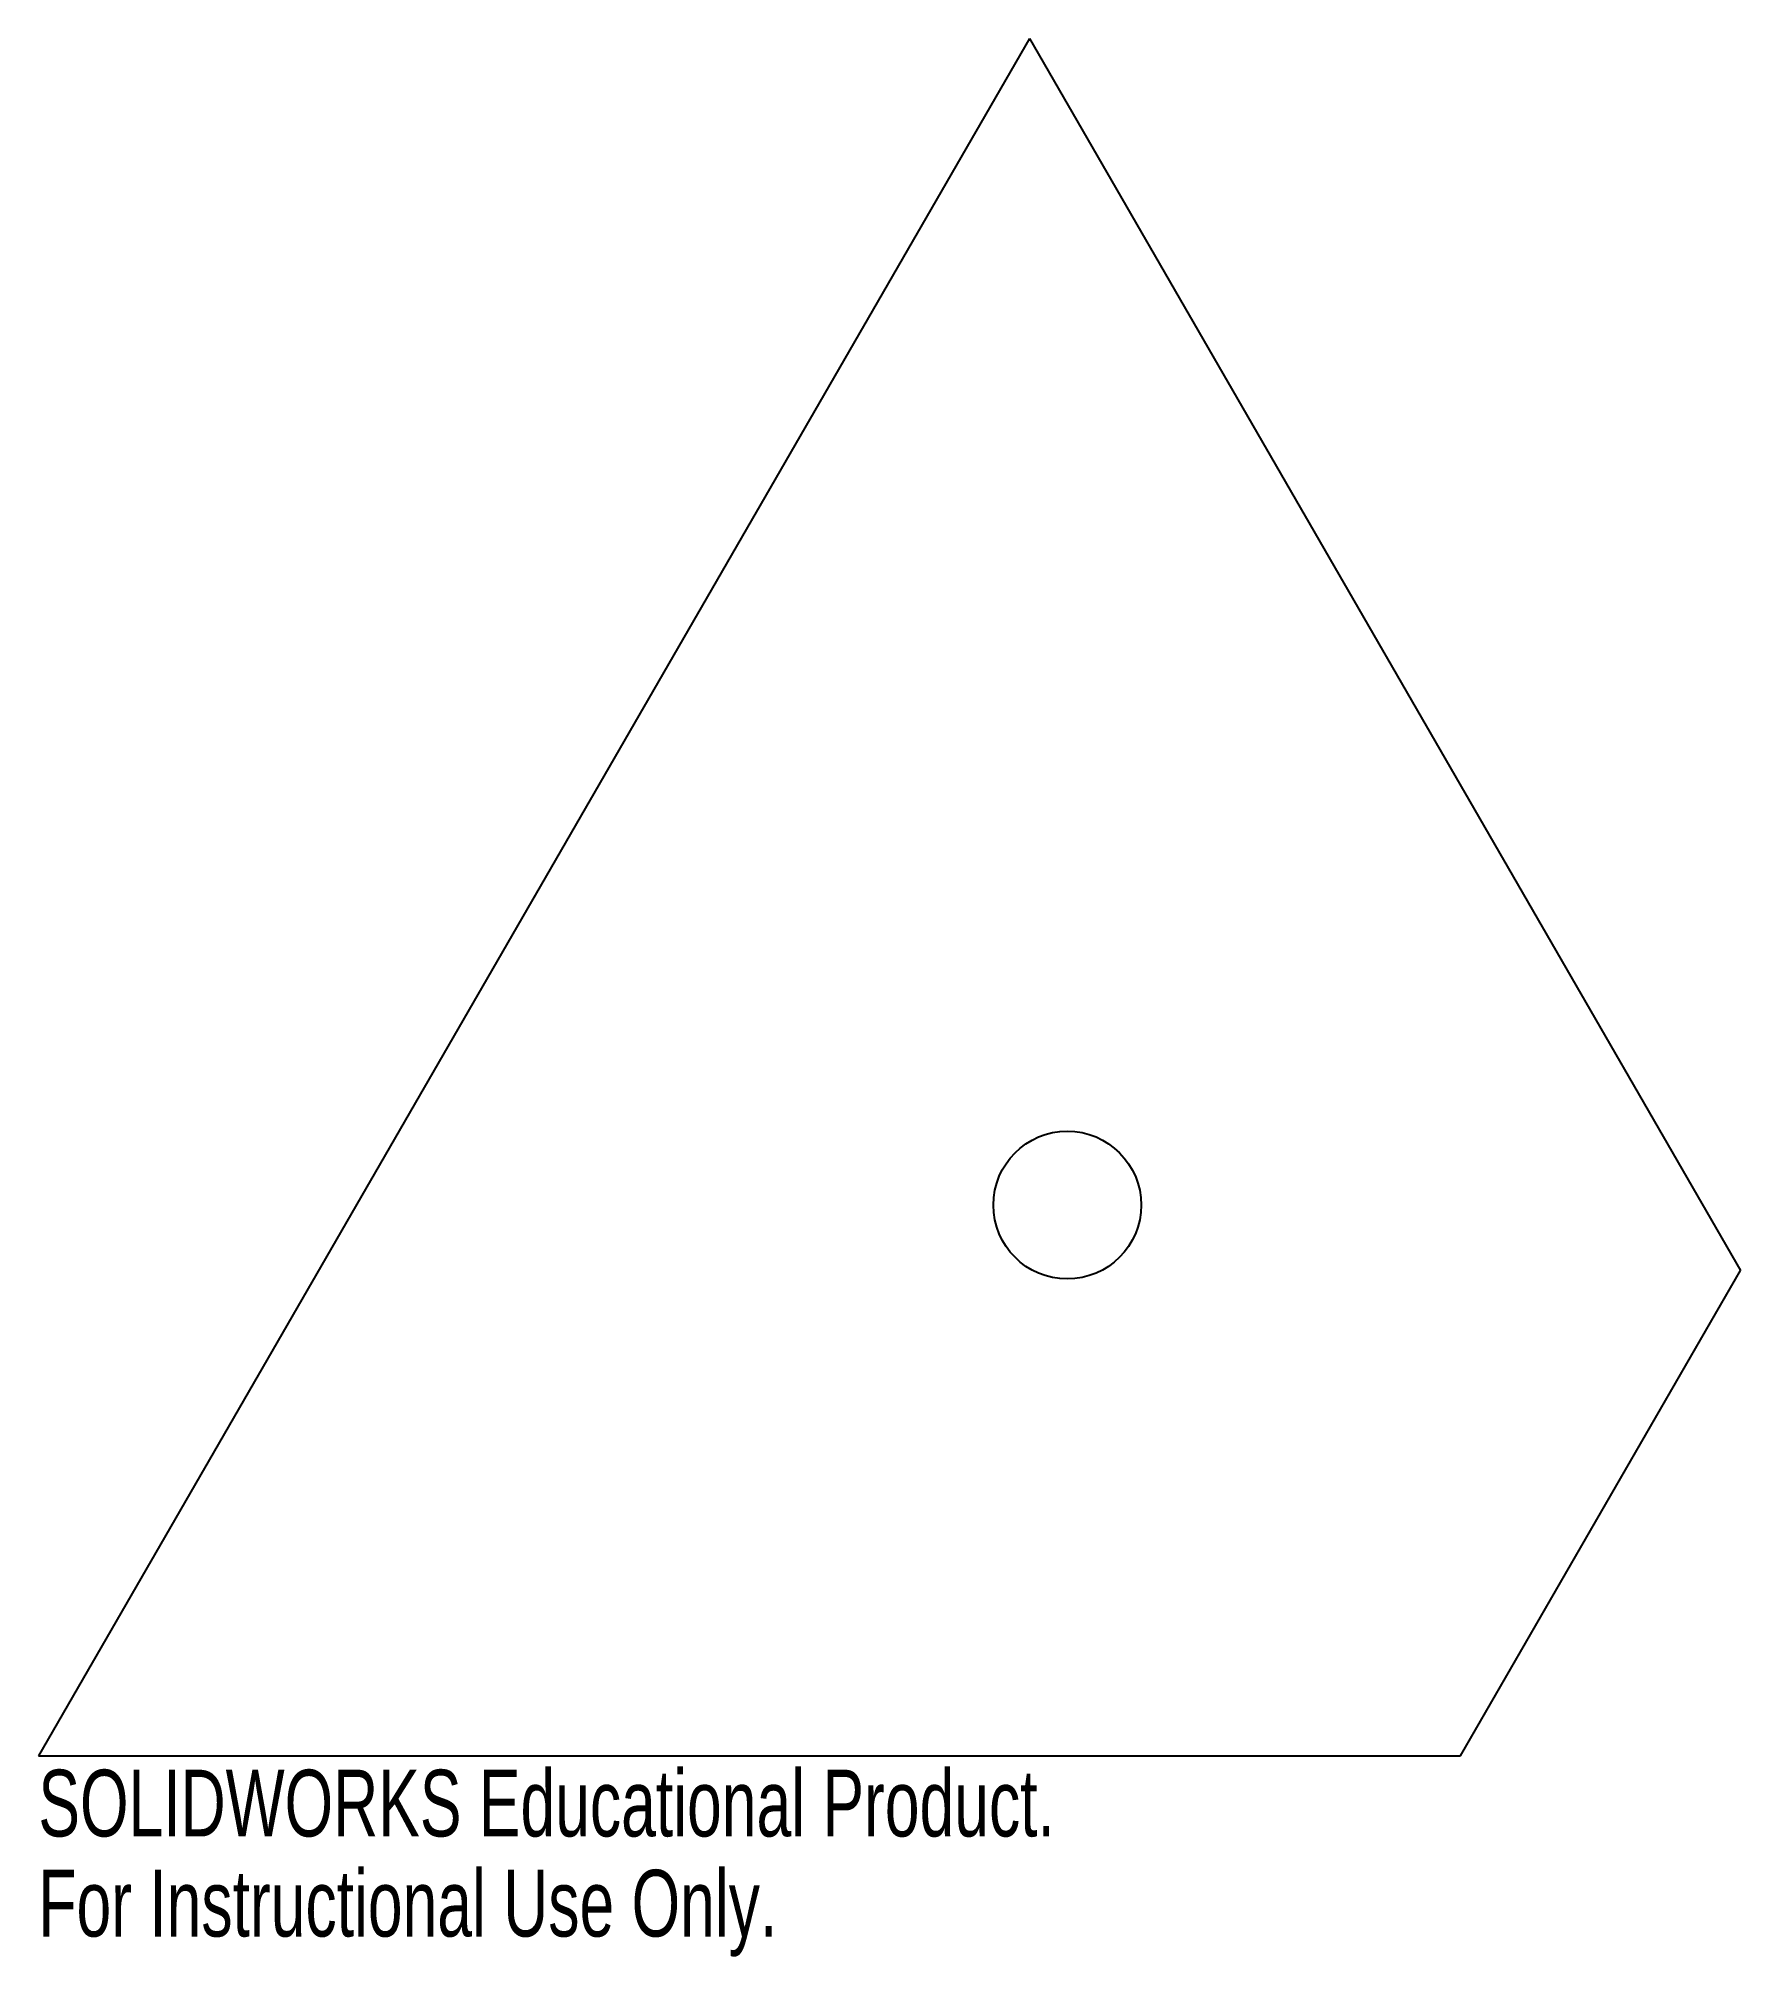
# Model space of a CAD drawing. Header units: inches. Extents: x 0.63 to 5.49, y -10.07 to -4.6.
import ezdxf

# ---------------------------------------------------------------- set-up
doc = ezdxf.new("R2010")
doc.units = ezdxf.units.IN
doc.header["$MEASUREMENT"] = 0
doc.styles.add('SLDTEXTSTYLE0', font='TXT', dxfattribs={"width": 0.7})

msp = doc.modelspace()

# ---------------------------------------------------------------- linework, layer by layer
at = {"color": 7, "linetype": 'Continuous', "lineweight": 25}
for p, q in [((3.4573, -4.5955), (0.6289, -9.4946)), ((3.4573, -4.5955), (5.4868, -8.1106)), ((4.6877, -9.4946), (5.4868, -8.1106)), ((0.6289, -9.4946), (4.6877, -9.4946))]:
    msp.add_line(p, q, dxfattribs=at)
msp.add_circle((3.5652, -7.9238), 0.2109, dxfattribs=at)

# ---------------------------------------------------------------- texts
at = {"color": 7, "linetype": 'Continuous', "char_height": 0.1903, "attachment_point": 1, "style": 'SLDTEXTSTYLE0'}
for s, insert in [('SOLIDWORKS Educational Product.', (0.6289, -9.5347)), ('For Instructional Use Only.', (0.6289, -9.8202))]:
    msp.add_mtext(s, dxfattribs=dict(at, insert=insert))

doc.saveas('drawing.dxf')
